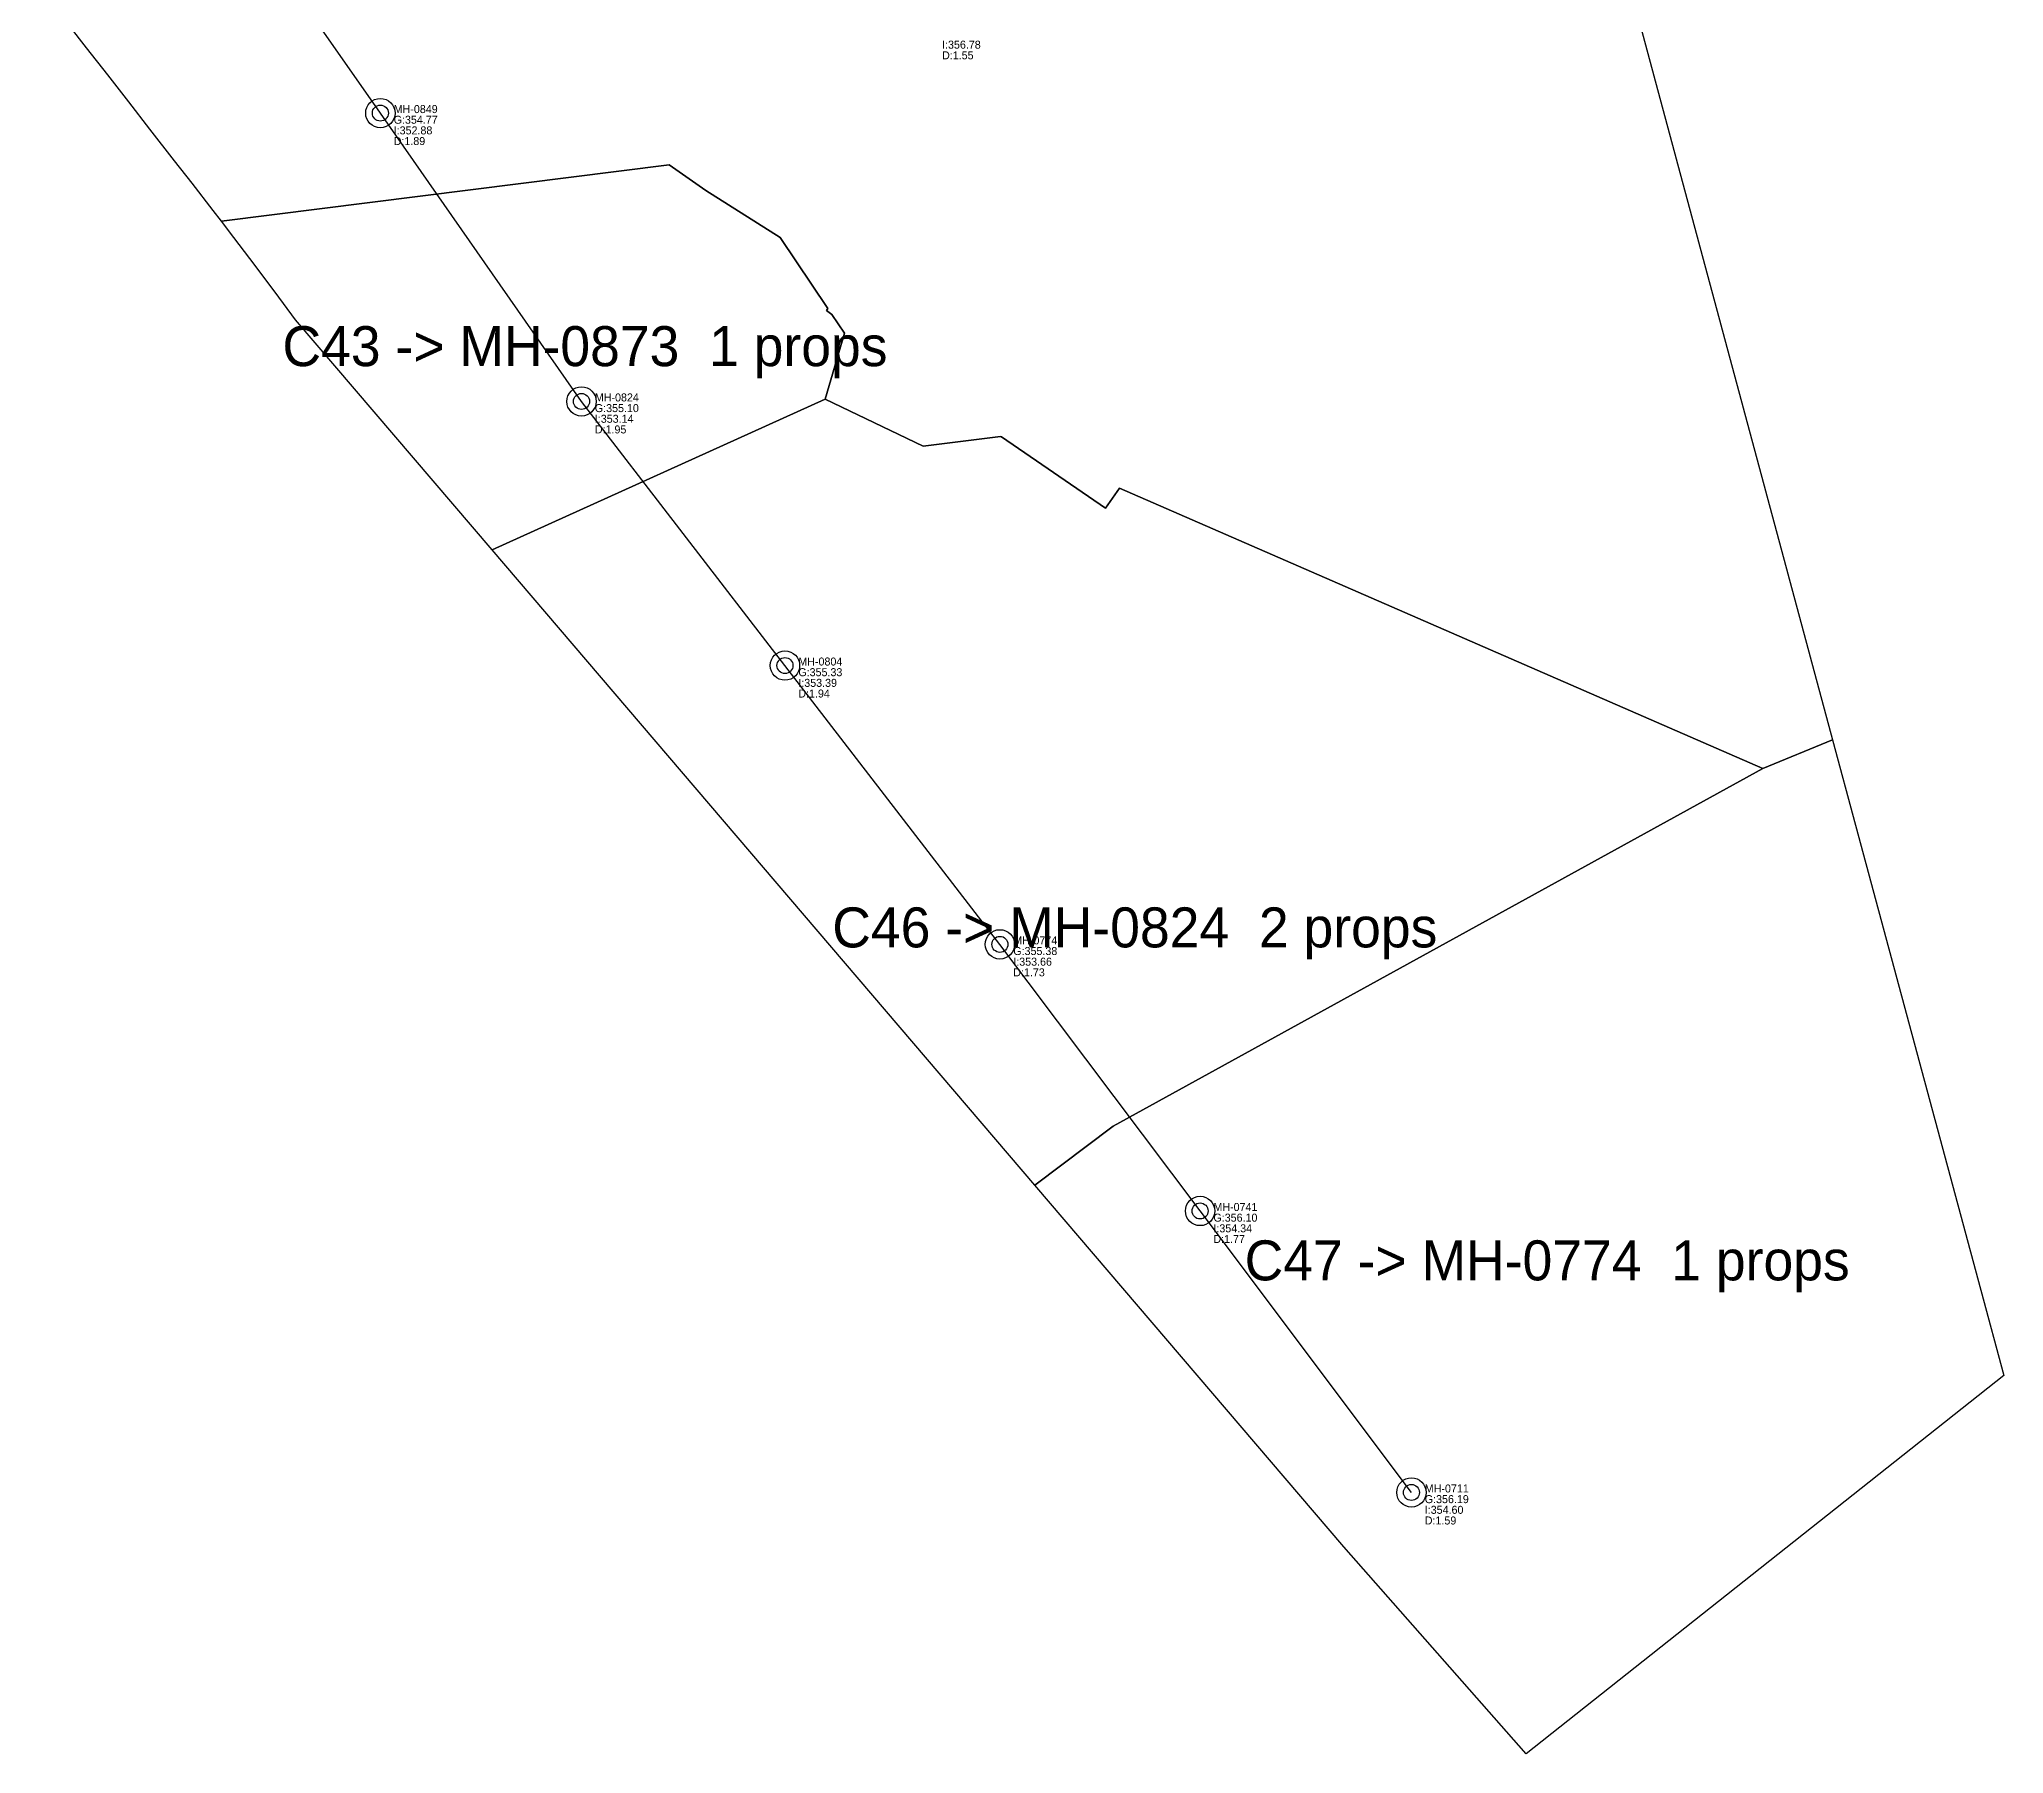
# Model space of a CAD drawing. Header units: metres. Extents: x 449149 to 451990, y 2566737 to 2570847.
# Drawn here: x 451168.8 to 451463.4, y 2566736.6 to 2566993.8 of the extents above; entities that cross this region are included whole.
import ezdxf
from ezdxf.enums import TextEntityAlignment as Align

# ---------------------------------------------------------------- set-up
doc = ezdxf.new("R2010")
doc.units = ezdxf.units.M
for name, color, linetype in [('SEW-CATCHMENT', 4, 'Continuous'), ('SEW-CATCHMENT-LABEL', 4, 'Continuous'), ('SEW-MAIN-PIPE', 5, 'Continuous'), ('SEW-MH', 7, 'Continuous'), ('SEW-MH-LABEL', 8, 'Continuous'), ('SEW-TRUNK-MH', 7, 'Continuous')]:
    doc.layers.add(name, color=color, linetype=linetype)

msp = doc.modelspace()

# ---------------------------------------------------------------- linework, layer by layer
at = {"layer": 'SEW-CATCHMENT'}
msp.add_lwpolyline([(451207.65, 2567743.81), (451437.78, 2566888.66), (451427.31, 2566884.39), (451330.8, 2566926.42), (451328.7, 2566923.43), (451313.13, 2566934.12), (451312.98, 2566934.18), (451301.37, 2566932.71), (451286.66, 2566939.77), (451289.57, 2566949.68), (451287.67, 2566952.49), (451286.88, 2566953.09), (451287.08, 2566953.37), (451279.91, 2566964.01), (451268.76, 2566971.1), (451263.28, 2566974.94), (451196.11, 2566966.47), (451194.86, 2566968.09), (451191.71, 2566972.16), (451189.09, 2566975.52), (451185.39, 2566980.28), (451182.23, 2566984.35), (451179.07, 2566988.41), (451175.9, 2566992.48), (451168.79, 2567001.67)], dxfattribs=at)
for points in [[(451263.28, 2566974.94), (451268.76, 2566971.1), (451279.91, 2566964.01), (451287.08, 2566953.37), (451286.88, 2566953.09), (451287.67, 2566952.49), (451289.57, 2566949.68), (451286.66, 2566939.77), (451236.71, 2566917.17), (451207.21, 2566951.69), (451204.16, 2566955.82), (451200.36, 2566960.9), (451197.99, 2566964.02), (451196.11, 2566966.47), (451263.28, 2566974.94)], [(451313.13, 2566934.12), (451328.7, 2566923.43), (451330.8, 2566926.42), (451427.31, 2566884.39), (451329.84, 2566830.72), (451318.13, 2566821.87), (451236.71, 2566917.17), (451286.66, 2566939.77), (451301.37, 2566932.71), (451312.98, 2566934.18), (451313.13, 2566934.12)], [(451329.84, 2566830.72), (451427.31, 2566884.39), (451437.78, 2566888.66), (451463.44, 2566793.35), (451391.82, 2566736.62), (451364.47, 2566767.64), (451318.13, 2566821.87), (451329.84, 2566830.72)]]:
    msp.add_lwpolyline(points, close=True, dxfattribs=at)
at = {"layer": 'SEW-MAIN-PIPE'}
for points in [[(451219.95, 2566982.69), (451191.34, 2567023.69)], [(451250.12, 2566939.44), (451219.95, 2566982.69)], [(451280.64, 2566899.83), (451250.12, 2566939.44)], [(451312.88, 2566858.01), (451280.64, 2566899.83)], [(451342.9, 2566818.02), (451312.88, 2566858.01)], [(451374.6, 2566775.8), (451342.9, 2566818.02)]]:
    msp.add_lwpolyline(points, dxfattribs=at)
at = {"layer": 'SEW-MH'}
for centre in [(451219.95, 2566982.69), (451250.12, 2566939.44), (451280.64, 2566899.83), (451312.88, 2566858.01), (451342.9, 2566818.02), (451374.6, 2566775.8)]:
    msp.add_circle(centre, 1.2, dxfattribs=at)
at = {"layer": 'SEW-TRUNK-MH'}
for centre in [(451219.95, 2566982.69), (451250.12, 2566939.44), (451280.64, 2566899.83), (451312.88, 2566858.01), (451342.9, 2566818.02), (451374.6, 2566775.8)]:
    msp.add_circle(centre, 2.2, dxfattribs=at)

# ---------------------------------------------------------------- texts
at = {"layer": 'SEW-CATCHMENT-LABEL'}
for s, p in [('C43 -> MH-0873  1 props', (451250.64, 2566944.73)), ('C46 -> MH-0824  2 props', (451333.11, 2566857.55)), ('C47 -> MH-0774  1 props', (451394.96, 2566807.61))]:
    msp.add_text(s, height=6, dxfattribs=at).set_placement(p, align=Align.CENTER)
at = {"layer": 'SEW-MH-LABEL'}
for s, p in [('I:356.78', (451304.2, 2566992.35)), ('D:1.55', (451304.2, 2566990.75)), ('MH-0849', (451221.95, 2566982.69)), ('G:354.77', (451221.95, 2566981.09)), ('I:352.88', (451221.95, 2566979.49)), ('D:1.89', (451221.95, 2566977.89)), ('MH-0824', (451252.12, 2566939.44)), ('G:355.10', (451252.12, 2566937.84)), ('I:353.14', (451252.12, 2566936.24)), ('D:1.95', (451252.12, 2566934.64)), ('G:355.33', (451282.64, 2566898.23)), ('MH-0804', (451282.64, 2566899.83)), ('D:1.94', (451282.64, 2566895.03)), ('I:353.39', (451282.64, 2566896.63)), ('G:355.38', (451314.88, 2566856.41)), ('MH-0774', (451314.88, 2566858.01)), ('D:1.73', (451314.88, 2566853.21)), ('I:353.66', (451314.88, 2566854.81)), ('MH-0741', (451344.9, 2566818.02)), ('G:356.10', (451344.9, 2566816.42)), ('I:354.34', (451344.9, 2566814.82)), ('D:1.77', (451344.9, 2566813.22)), ('G:356.19', (451376.6, 2566774.2)), ('MH-0711', (451376.6, 2566775.8)), ('D:1.59', (451376.6, 2566771)), ('I:354.60', (451376.6, 2566772.6))]:
    msp.add_text(s, height=1.2, dxfattribs=at).set_placement(p)

doc.saveas('drawing.dxf')
